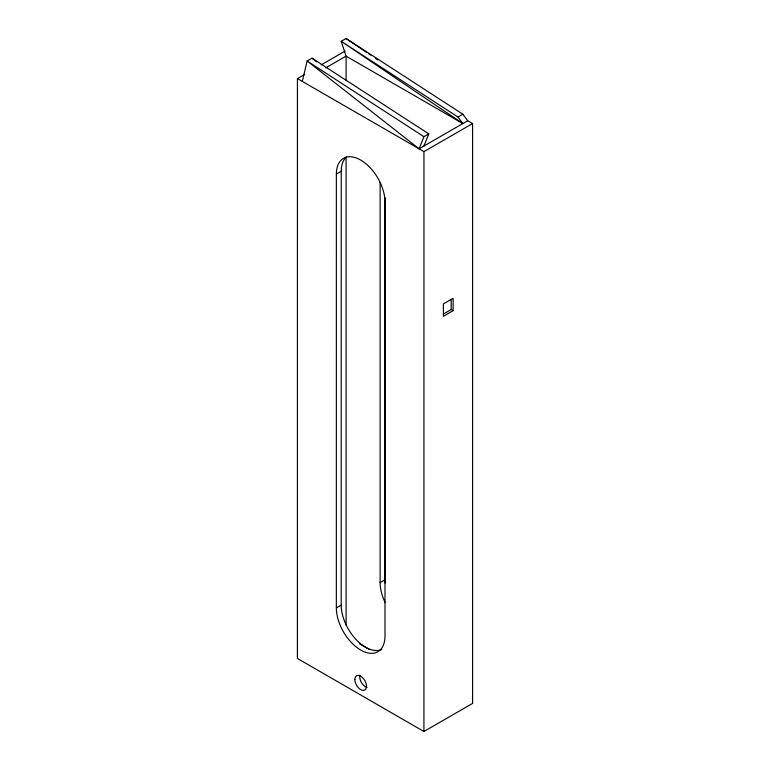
<?xml version="1.0" encoding="UTF-8"?>
<svg xmlns="http://www.w3.org/2000/svg" width="770" height="770" viewBox="0 0 770 770"><rect width="100%" height="100%" fill="white"/><g stroke="black" fill="none" stroke-linecap="round" stroke-linejoin="round"><path stroke-width="1.16" d="M304.679 74.411L297.441 78.598L297.413 658.456L423.923 731.5L472.588 703.405L472.578 123.566L467.708 120.755L462.857 114.22L346.077 38.5L341.206 41.311L346.077 56.133L346.077 80.195M336.346 607.886L336.365 174.116A34.409 19.866 60 0 1 360.697 160.064A34.409 19.866 60 0 1 385.029 202.202L385 635.981A34.409 19.866 60 0 1 360.668 650.024A34.409 19.866 60 0 1 336.346 607.886L341.206 605.076L341.235 171.306A34.409 19.866 60 0 1 346.654 156.753M423.923 731.5L423.952 151.632L472.578 123.566M302.302 81.399L307.143 60.974L312.014 58.164L428.794 133.884L423.923 146.03M423.923 136.694L307.143 60.974L419.092 148.822L423.923 136.694L428.794 133.884M321.234 64.853L345.037 51.109M325.585 67.962L346.077 56.133L462.857 123.556L457.986 117.03L341.206 41.311L462.857 123.556M336.365 174.116L341.235 171.306M457.986 117.03L462.857 114.22M419.092 148.822L467.708 120.755M443.395 314.035L451.172 309.54L453.126 310.656L453.126 298.298L443.395 303.919L443.395 316.278L453.126 310.656M385.154 602.612A34.409 19.866 60 0 1 380.139 582.601L385 579.8L385 197.698M297.441 78.598L423.952 151.632M359.503 643.739L369.841 649.707M346.077 38.5L366.838 52.543M368.82 53.881L370.793 55.219M375.741 58.559L377.724 59.896M312.014 58.164L316.711 61.86M451.172 299.424L451.172 309.54M380.13 182.49L380.139 582.601M346.077 157.186L346.077 625.153M367.049 687.475A8.258 4.764 60 0 1 359.898 675.088M381.824 649.399A34.409 19.866 60 0 1 355.644 639.081A34.409 19.866 60 0 1 341.206 605.076M385.154 583.025A34.409 19.866 60 0 1 385 579.8M354.835 679.525A8.258 4.764 60 0 0 363.594 690.421A8.258 4.764 60 0 0 363.594 678.745A8.258 4.764 60 0 0 354.835 679.525"/></g></svg>
